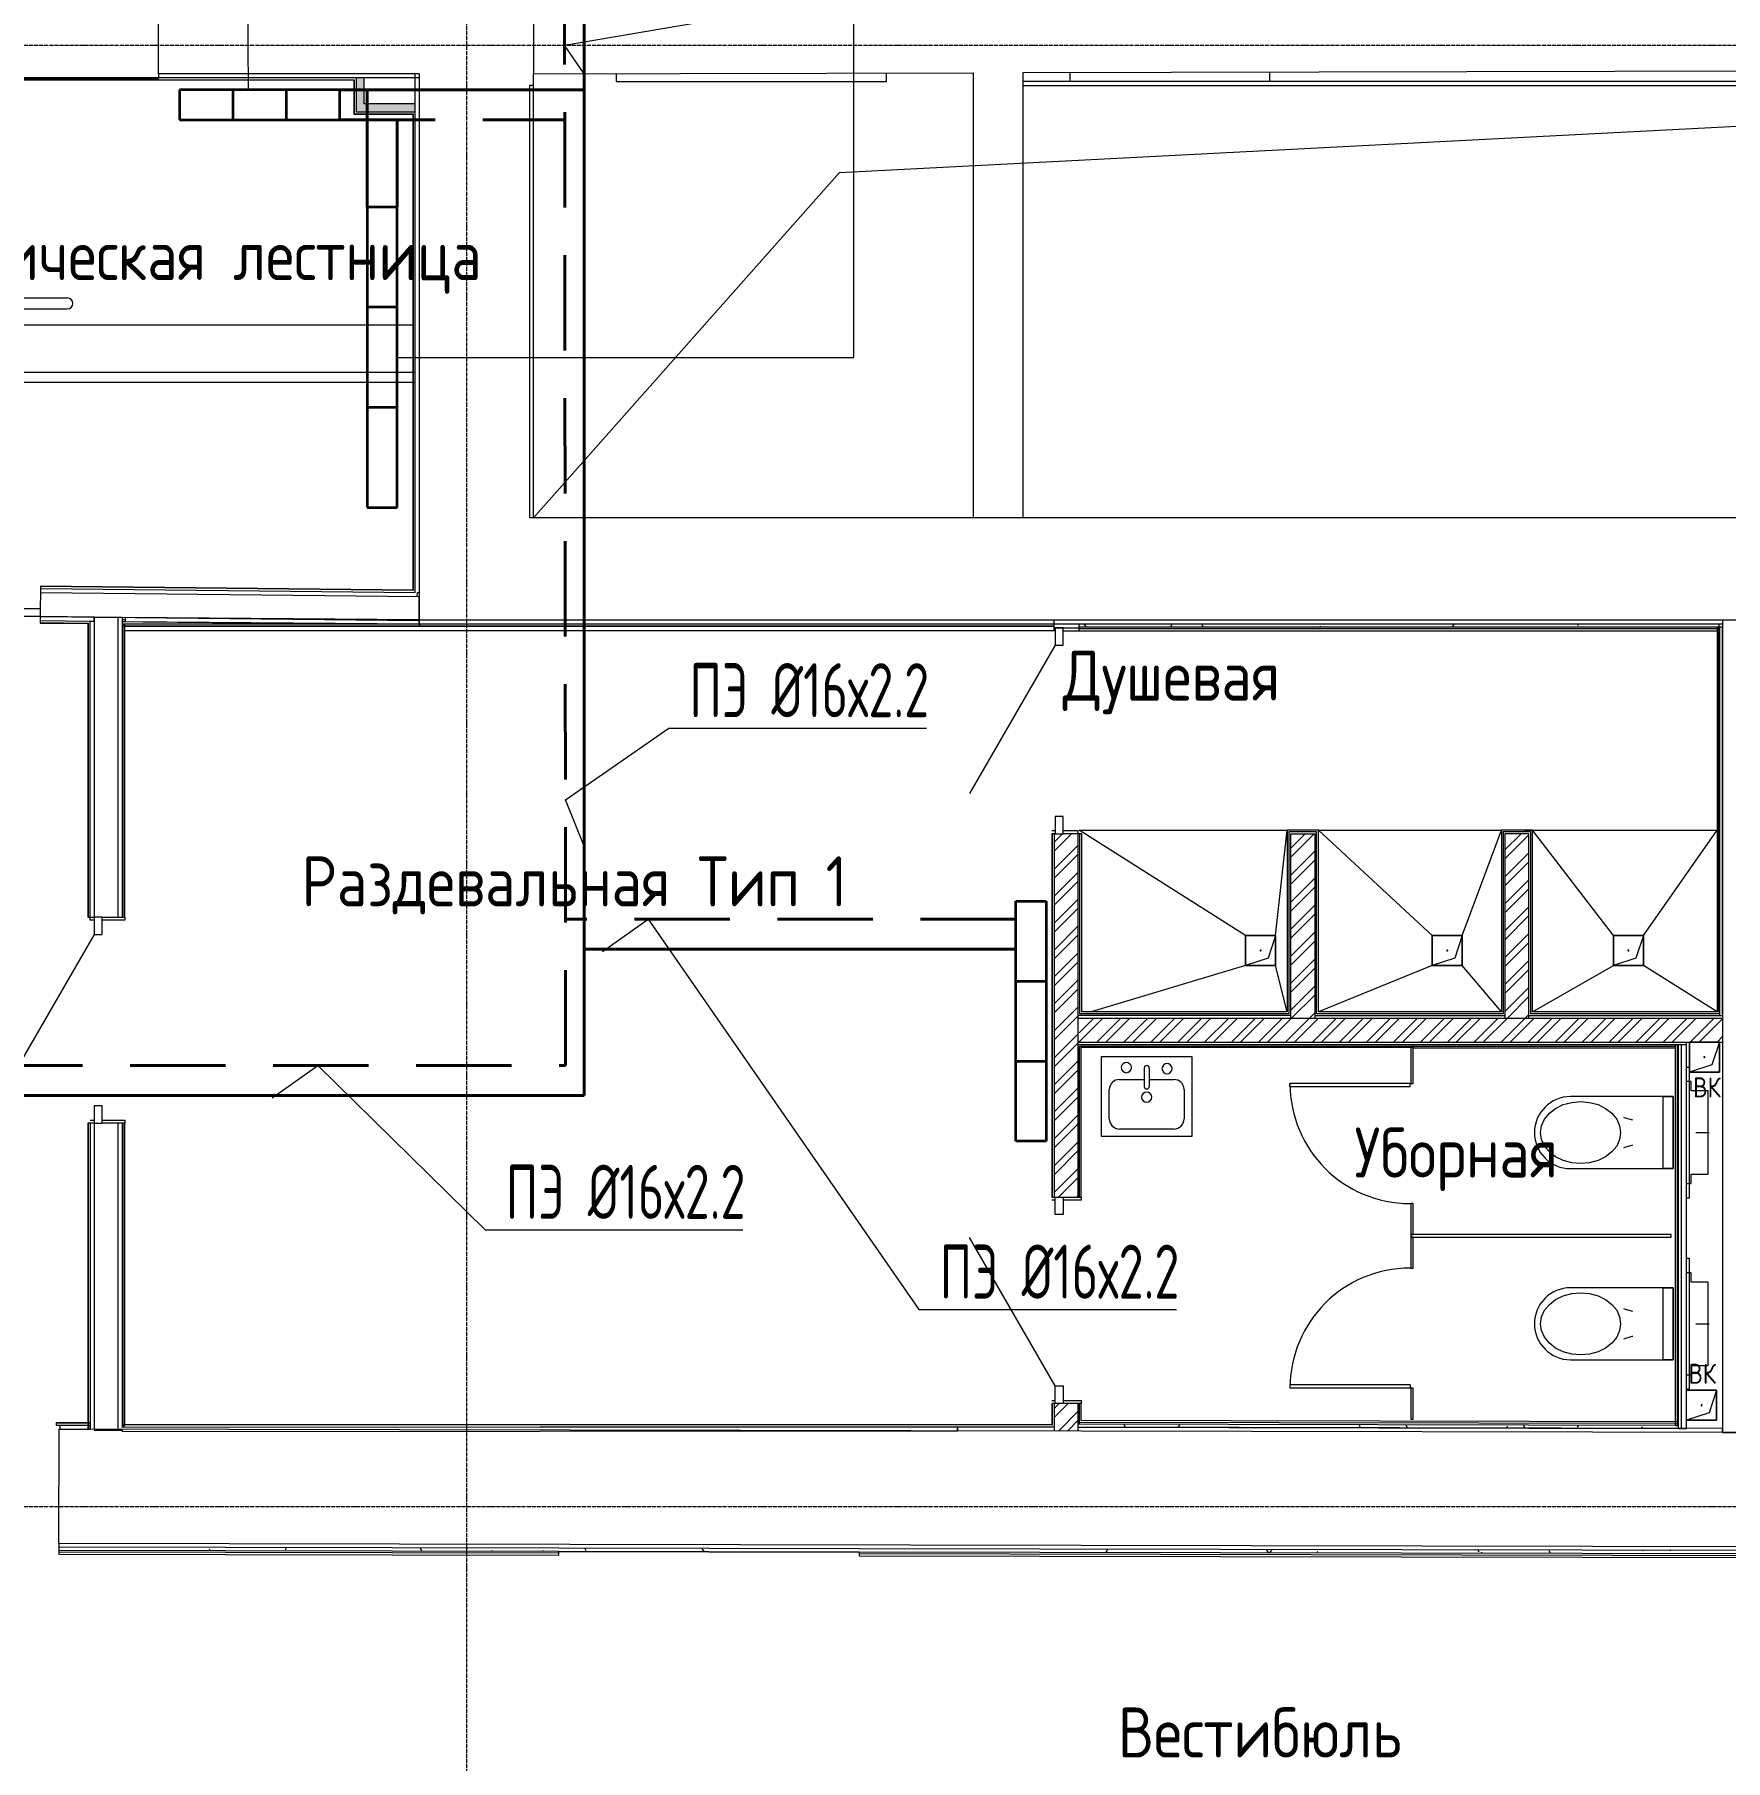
# Model space of a CAD drawing. Header units: millimetres. Extents: x -3929 to 624051, y 52832 to 514950.
# Drawn here: x 188846 to 197293, y 168064 to 176688 of the extents above; entities that cross this region are included whole.
import ezdxf
from ezdxf import colors
from ezdxf.entities.mleader import LeaderData, LeaderLine
from ezdxf.math import Vec2, Vec3

# ---------------------------------------------------------------- set-up
doc = ezdxf.new("R2010")
doc.units = ezdxf.units.MM
doc.linetypes.add('ADSK_Линия сетки', pattern=[25, 20, -2.5, 0, -2.5])
doc.linetypes.add('Hidden', pattern=[7.14375, 4.7625, -2.38125])
for name, color, linetype, lineweight in [('Аннотация', 7, 'Continuous', 18), ('Двери', 7, 'Continuous', 9), ('Двери открывание', 7, 'Continuous', 9), ('Марки помещений', 7, 'Continuous', 20), ('Обобщенные модели', 7, 'Continuous', 18), ('ОВ-О-Оборудование', 32, 'Continuous', 35), ('ОВ-ТЕКСТ', 7, 'Continuous', 25), ('Оси', 253, 'Continuous', 9), ('Перекрытие', 7, 'Continuous', 18), ('Сантехника', 7, 'Continuous', 18), ('Стены внутренние', 7, 'Continuous', 18), ('Стены наружные', 7, 'Continuous', 18), ('Стены несущие', 7, 'Continuous', 30), ('Стены отделка', 7, 'Continuous', 30), ('Стены перегородки', 7, 'Continuous', 30), ('Стены штриховка', 7, 'Continuous', 9)]:
    doc.layers.add(name, color=color, linetype=linetype, lineweight=lineweight)
doc.layers.add('Линии', color=7, linetype='Continuous', lineweight=9, true_color=0x00a600)
doc.layers.add('стояки', color=7, linetype='Continuous')
doc.layers.add('т11.2', color=7, linetype='Continuous', true_color=0x6d366d)
doc.layers.add('т21.2', color=7, linetype='Continuous', true_color=0x004285)
doc.styles.add('GOST Common_2', font='GOST_Common.ttf', dxfattribs={"width": 0.9, "height": 250})
doc.styles.add('GOST Common_5', font='GOST_Common.ttf', dxfattribs={"width": 0.9, "height": 200})
doc.styles.add('СТИЛЬ', font='simplex.shx', dxfattribs={"width": 0.65})

# ---------------------------------------------------------------- blocks, each defined once
blk = doc.blocks.new('*U2949')
at = {"layer": 'ОВ-О-Оборудование', "color": 32, "ltscale": 0.1, "true_color": 0xcd6928}
for p, q in [((750, 75), (-750, 75)), ((-750, 75), (-750, -75)), ((-250, 75), (-250, -75)), ((250, 75), (250, -75)), ((750, -75), (750, 75)), ((-750, -75), (750, -75))]:
    blk.add_line(p, q, dxfattribs=at)
blk = doc.blocks.new('*U2940')
at = {"layer": 'ОВ-О-Оборудование', "color": 32, "ltscale": 0.1, "true_color": 0xcd6928}
for p, q in [((600, 75), (-600, 75)), ((-600, 75), (-600, -75)), ((-200, 75), (-200, -75)), ((200, 75), (200, -75)), ((600, -75), (600, 75)), ((-600, -75), (600, -75))]:
    blk.add_line(p, q, dxfattribs=at)
blk = doc.blocks.new('1 этаж')
at = {"layer": 'Стены внутренние', "lineweight": 5}
for points in [[(381232.2, -233873.6), (381232.2, -233744.1), (381192.2, -233744.1), (381192.2, -233873.6)], [(381484.8, -233913.6), (381487.2, -233913.6), (381487.2, -233873.6), (381192.2, -233873.6), (381192.2, -233913.6), (381477.2, -233913.6)]]:
    blk.add_hatch(color=253, dxfattribs=at).paths.add_polyline_path(points)
at = {"layer": 'Двери', "color": 253, "lineweight": 5}
for p, q in [((379613.4, -236436.3), (379526.4, -236435.4)), ((379526.8, -236395.4), (379613.8, -236396.3)), ((379613.8, -236396.3), (379613.4, -236436.3)), ((384723.5, -236492.1), (384683.5, -236492.1)), ((384683.5, -236492.1), (384683.5, -236579.1)), ((384723.5, -236579.1), (384723.5, -236492.1)), ((384683.5, -236579.1), (384255.5, -237320.5)), ((384683.5, -236579.1), (384723.5, -236579.1)), ((384723.5, -237435.1), (384683.5, -237435.1)), ((384683.5, -237435.1), (384683.5, -237522.1)), ((384723.5, -237522.1), (384723.5, -237435.1)), ((384683.5, -237522.1), (384723.5, -237522.1)), ((379923.5, -237937.1), (379883.5, -237937.1)), ((379883.5, -237937.1), (379883.5, -238024.1)), ((379923.5, -238024.1), (379923.5, -237937.1)), ((379883.5, -238024.1), (379455.5, -238765.5)), ((379883.5, -238024.1), (379923.5, -238024.1)), ((385856.3, -238785.1), (385856.3, -238769.1)), ((386456.3, -238769.1), (385856.3, -238769.1)), ((386456.3, -238785.1), (386456.3, -238769.1)), ((386456.3, -238785.1), (385856.3, -238785.1)), ((379923.5, -238880.1), (379883.5, -238880.1)), ((379883.5, -238880.1), (379883.5, -238967.1)), ((379923.5, -238967.1), (379923.5, -238880.1)), ((379883.5, -238967.1), (379923.5, -238967.1)), ((384683.5, -239424.1), (384683.5, -239337.1)), ((384683.5, -239337.1), (384723.5, -239337.1)), ((384723.5, -239337.1), (384723.5, -239424.1)), ((384723.5, -239424.1), (384683.5, -239424.1)), ((384683.5, -240280.1), (384255.5, -239538.8)), ((384683.5, -240367.1), (384683.5, -240280.1)), ((384683.5, -240280.1), (384723.5, -240280.1)), ((384723.5, -240280.1), (384723.5, -240367.1)), ((385856.3, -240275.1), (385856.3, -240291.1)), ((386456.3, -240275.1), (385856.3, -240275.1)), ((386456.3, -240291.1), (385856.3, -240291.1)), ((386456.3, -240275.1), (386456.3, -240291.1)), ((384723.5, -240367.1), (384683.5, -240367.1))]:
    blk.add_line(p, q, dxfattribs=at)
at = {"layer": 'Двери открывание', "color": 253, "lineweight": 5}
for centre, start, end in [((386456.3, -238769.1), 180, 270), ((386456.3, -240291.1), 90, 180)]:
    blk.add_arc(centre, 600, start, end, dxfattribs=at)
at = {"layer": 'Линии', "color": 253, "lineweight": 5}
for p, q in [((383605.3, -234216.6), (393929.8, -233685.3)), ((382077.2, -235942.1), (383605.3, -234216.6)), ((376434.8, -234844.1), (379748.5, -234844.1)), ((376434.8, -234899.3), (379748.5, -234899.3)), ((376511.7, -235215.7), (381487.2, -235215.7)), ((376511.7, -235265.7), (381487.2, -235265.7))]:
    blk.add_line(p, q, dxfattribs=at)
blk.add_arc((379748.5, -234871.7), 27.6, 270, 90, dxfattribs=at)
at = {"layer": 'Обобщенные модели', "color": 253, "lineweight": 5}
for p, q in [((385634.5, -238179.6), (385634.5, -238029.6)), ((385634.5, -238029.6), (385784.5, -238029.6)), ((385784.5, -238029.6), (385634.5, -238029.6)), ((385634.5, -238029.6), (385634.5, -238179.6)), ((385784.5, -238029.6), (385747, -238142.1)), ((385784.5, -238029.6), (385784.5, -238179.6)), ((385784.5, -238179.6), (385784.5, -238029.6)), ((386567.3, -238179.6), (386567.3, -238029.6)), ((386567.3, -238029.6), (386717.3, -238029.6)), ((386717.3, -238029.6), (386567.3, -238029.6)), ((386567.3, -238029.6), (386567.3, -238179.6)), ((386717.3, -238029.6), (386679.8, -238142.1)), ((386717.3, -238029.6), (386717.3, -238179.6)), ((386717.3, -238179.6), (386717.3, -238029.6)), ((387472.1, -238179.6), (387472.1, -238029.6)), ((387472.1, -238029.6), (387622.1, -238029.6)), ((387622.1, -238029.6), (387472.1, -238029.6)), ((387472.1, -238029.6), (387472.1, -238179.6)), ((387622.1, -238029.6), (387584.6, -238142.1)), ((387622.1, -238029.6), (387622.1, -238179.6)), ((387622.1, -238179.6), (387622.1, -238029.6)), ((385747, -238142.1), (385634.5, -238179.6)), ((386679.8, -238142.1), (386567.3, -238179.6)), ((387584.6, -238142.1), (387472.1, -238179.6)), ((385784.5, -238179.6), (385634.5, -238179.6)), ((385634.5, -238179.6), (385784.5, -238179.6)), ((386717.3, -238179.6), (386567.3, -238179.6)), ((386567.3, -238179.6), (386717.3, -238179.6)), ((387622.1, -238179.6), (387472.1, -238179.6)), ((387472.1, -238179.6), (387622.1, -238179.6)), ((386472.3, -238587.6), (386460.3, -238587.6)), ((386460.3, -238587.6), (386460.3, -238769.1)), ((386472.3, -238769.1), (386472.3, -238587.6)), ((387851.7, -238712.6), (387851.7, -238562.6)), ((387851.7, -238562.6), (388001.7, -238562.6)), ((388001.7, -238562.6), (387851.7, -238562.6)), ((387851.7, -238562.6), (387851.7, -238712.6)), ((388001.7, -238562.6), (387964.2, -238675.1)), ((388001.7, -238562.6), (388001.7, -238712.6)), ((388001.7, -238712.6), (388001.7, -238562.6)), ((387964.2, -238675.1), (387851.7, -238712.6)), ((386460.3, -238769.1), (386472.3, -238769.1)), ((388001.7, -238712.6), (387851.7, -238712.6)), ((387851.7, -238712.6), (388001.7, -238712.6)), ((386460.3, -239369.1), (386460.3, -239524.1)), ((386472.3, -239369.1), (386460.3, -239369.1)), ((386472.3, -239524.1), (386472.3, -239369.1)), ((386460.3, -239524.1), (386472.3, -239524.1)), ((387760.3, -239524.1), (386460.3, -239524.1)), ((386460.3, -239524.1), (386460.3, -239536.1)), ((386460.3, -239536.1), (386460.3, -239691.1)), ((386472.3, -239536.1), (386460.3, -239536.1)), ((386460.3, -239536.1), (387760.3, -239536.1)), ((386472.3, -239691.1), (386472.3, -239536.1)), ((387760.3, -239536.1), (387760.3, -239524.1)), ((386460.3, -239691.1), (386472.3, -239691.1)), ((386460.3, -240291.1), (386460.3, -240446.1)), ((386472.3, -240291.1), (386460.3, -240291.1)), ((386472.3, -240446.1), (386472.3, -240291.1)), ((387837.3, -240301.6), (387987.3, -240301.6)), ((387987.3, -240301.6), (387837.3, -240301.6)), ((387987.3, -240301.6), (387949.8, -240414.1)), ((387987.3, -240301.6), (387987.3, -240451.6)), ((387987.3, -240451.6), (387987.3, -240301.6)), ((387949.8, -240414.1), (387837.3, -240451.6)), ((386460.3, -240446.1), (386472.3, -240446.1)), ((387987.3, -240451.6), (387837.3, -240451.6)), ((387837.3, -240451.6), (387987.3, -240451.6))]:
    blk.add_line(p, q, dxfattribs=at)
for centre, start, end in [((385709.5, -238104.6), 0, 180), ((385709.5, -238104.6), 120, 180), ((385709.5, -238104.6), 180, 0), ((385709.5, -238104.6), 240, 345), ((385709.5, -238104.6), 15, 90), ((386642.3, -238104.6), 0, 180), ((386642.3, -238104.6), 120, 180), ((386642.3, -238104.6), 180, 0), ((386642.3, -238104.6), 240, 345), ((386642.3, -238104.6), 15, 90), ((387547.1, -238104.6), 0, 180), ((387547.1, -238104.6), 120, 180), ((387547.1, -238104.6), 180, 0), ((387547.1, -238104.6), 240, 345), ((387547.1, -238104.6), 15, 90), ((387926.7, -238637.6), 0, 180), ((387926.7, -238637.6), 120, 180), ((387926.7, -238637.6), 180, 0), ((387926.7, -238637.6), 240, 345), ((387926.7, -238637.6), 15, 90), ((387912.3, -240376.6), 0, 180), ((387912.3, -240376.6), 120, 180), ((387912.3, -240376.6), 180, 0), ((387912.3, -240376.6), 240, 345), ((387912.3, -240376.6), 15, 90)]:
    blk.add_arc(centre, 2.5, start, end, dxfattribs=at)
at = {"layer": 'Оси', "color": 253, "linetype": 'ADSK_Линия сетки', "lineweight": 5}
for p, q in [((381744.4, -258178.1), (381744.4, -209603.6)), ((353580.1, -233581.6), (419809.8, -233581.6)), ((353580.1, -240881.6), (419809.8, -240881.6))]:
    blk.add_line(p, q, dxfattribs=at)
at = {"layer": 'Перекрытие', "color": 253, "lineweight": 5}
for p, q in [((382491.1, -233723.1), (382491.1, -233763.1)), ((382491.1, -233763.1), (383841.1, -233763.1)), ((383841.1, -233763.1), (383841.1, -233719.9)), ((384756.1, -233717.7), (384756.1, -233763.1)), ((385756.1, -233763.1), (385756.1, -233715.3)), ((381475.2, -234979.8), (378193.5, -234979.8)), ((380038.4, -236452.1), (380023.5, -236452.1)), ((380023.5, -236460.5), (380038.4, -236460.6)), ((384683.5, -236507.1), (380035.5, -236507.1)), ((380125.3, -236461.5), (381168.7, -236472.1)), ((384723.5, -236507.1), (384807.5, -236507.1)), ((384683.5, -237507.1), (384666.5, -237507.1)), ((384798.5, -237507.1), (384723.5, -237507.1)), ((384798.5, -237522.1), (384798.5, -237507.1)), ((385634.5, -238029.6), (384803.5, -237503.1)), ((384803.5, -237503.1), (385842.3, -237503.1)), ((385784.5, -238029.6), (385842.3, -237503.1)), ((386567.3, -238029.6), (385998.3, -237503.1)), ((385998.3, -237503.1), (386912.3, -237503.1)), ((386717.3, -238029.6), (386912.3, -237503.1)), ((387028.3, -237503.1), (387990.3, -237503.1)), ((387472.1, -238029.6), (387068.3, -237503.1)), ((387622.1, -238029.6), (387990.3, -237503.1)), ((379863.5, -237952.1), (379863.5, -237937.1)), ((379883.5, -237952.1), (379863.5, -237952.1)), ((380035.5, -237952.1), (379923.5, -237952.1)), ((380035.5, -237937.1), (380035.5, -237952.1)), ((385634.5, -238179.6), (384863.4, -238411.6)), ((385842.3, -238411.6), (385784.5, -238179.6)), ((386567.3, -238179.6), (385998.3, -238411.6)), ((386912.4, -238411.6), (386717.3, -238179.6)), ((387068.3, -238411.6), (387472.1, -238179.6)), ((387990.3, -238411.6), (387622.1, -238179.6)), ((379863.5, -238952.1), (379883.5, -238952.1)), ((379923.5, -238952.1), (380035.5, -238952.1)), ((380035.5, -238952.1), (380035.5, -238967.1)), ((384683.5, -239352.1), (384666.5, -239352.1)), ((384813.5, -239352.1), (384723.5, -239352.1)), ((384813.5, -239337.1), (384813.5, -239352.1)), ((384666.5, -240352.1), (384683.5, -240352.1)), ((384723.5, -240352.1), (384813.5, -240352.1)), ((384813.5, -240352.1), (384813.5, -240367.1)), ((380035.5, -240484), (380035.5, -240487.3))]:
    blk.add_line(p, q, dxfattribs=at)
at = {"layer": 'Сантехника', "color": 253, "lineweight": 5}
for p, q in [((384915.6, -239034.5), (384915.6, -238634.5)), ((384915.6, -238634.5), (385365.6, -238634.5)), ((384915.6, -239034.5), (384915.6, -238634.5)), ((384915.6, -238634.5), (385365.6, -238634.5)), ((385127.9, -238691.7), (385127.9, -238783.7)), ((385153.3, -238691.7), (385153.3, -238783.7)), ((385365.6, -238634.5), (385365.6, -239034.5)), ((385365.6, -238634.5), (385365.6, -239034.5)), ((387837.3, -238686.8), (387850.8, -238686.8)), ((387850.8, -238686.8), (387850.8, -239341.8)), ((385004.5, -238748.8), (385127.9, -238748.8)), ((385153.3, -238748.8), (385276.7, -238748.8)), ((387859.8, -238759.3), (387837.3, -238759.3)), ((387859.8, -238806.3), (387859.8, -238759.3)), ((384953.7, -238945.6), (384953.7, -238799.6)), ((385327.5, -238799.6), (385327.5, -238945.6)), ((387221.5, -238874.7), (387263.8, -238863.2)), ((387770.8, -238834.3), (387257.7, -238834.3)), ((387263.8, -238863.2), (387308.3, -238859.3)), ((387308.3, -238859.3), (387352.8, -238863.2)), ((387352.8, -238863.2), (387395.1, -238874.7)), ((387720.8, -239194.3), (387720.8, -238834.3)), ((387720.8, -238834.3), (387770.8, -238834.3)), ((387770.8, -239194.3), (387770.8, -238834.3)), ((387770.8, -238834.3), (387770.8, -239194.3)), ((387944.8, -238806.3), (387859.8, -238806.3)), ((387944.8, -239222.3), (387944.8, -238806.3)), ((387113.3, -238979.8), (387128.1, -238947.1)), ((387128.1, -238947.1), (387152, -238917.7)), ((387152, -238917.7), (387183.6, -238893.2)), ((387183.6, -238893.2), (387221.5, -238874.7)), ((387395.1, -238874.7), (387433, -238893.2)), ((387433, -238893.2), (387464.7, -238917.7)), ((387464.7, -238917.7), (387488.5, -238947.1)), ((387488.5, -238947.1), (387503.3, -238979.8)), ((387533.2, -238942.7), (387524.6, -238939.3)), ((387568.6, -238952.6), (387533.2, -238942.7)), ((387771.8, -238914.3), (387770.8, -238914.3)), ((387770.8, -238934.3), (387771.8, -238934.3)), ((387771.8, -238934.3), (387771.8, -238914.3)), ((387771.8, -238934.3), (387771.8, -238914.3)), ((385365.6, -239034.5), (384915.6, -239034.5)), ((385365.6, -239034.5), (384915.6, -239034.5)), ((385276.7, -238996.4), (385004.5, -238996.4)), ((387108.3, -239014.3), (387113.3, -238979.8)), ((387113.3, -239048.8), (387108.3, -239014.3)), ((387503.3, -238979.8), (387508.3, -239014.3)), ((387508.3, -239014.3), (387503.3, -239048.8)), ((387771.8, -238959.3), (387770.8, -238959.3)), ((387771.8, -239069.3), (387771.8, -238959.3)), ((387771.8, -238961.2), (387771.8, -238959.3)), ((387883.1, -239014.3), (387951.1, -239014.3)), ((387128.1, -239081.6), (387113.3, -239048.8)), ((387152, -239111), (387128.1, -239081.6)), ((387183.6, -239135.5), (387152, -239111)), ((387464.7, -239111), (387433, -239135.5)), ((387488.5, -239081.6), (387464.7, -239111)), ((387503.3, -239048.8), (387488.5, -239081.6)), ((387524.6, -239089.3), (387566, -239076.6)), ((387566, -239076.6), (387568.6, -239076.1)), ((387770.8, -239069.3), (387771.8, -239069.3)), ((387771.8, -239094.3), (387770.8, -239094.3)), ((387770.8, -239114.3), (387771.8, -239114.3)), ((387771.8, -239069.3), (387771.8, -239067.5)), ((387771.8, -239114.3), (387771.8, -239094.3)), ((387771.8, -239114.3), (387771.8, -239094.3)), ((387221.5, -239154), (387183.6, -239135.5)), ((387263.8, -239165.5), (387221.5, -239154)), ((387257.7, -239194.3), (387770.8, -239194.3)), ((387308.3, -239169.3), (387263.8, -239165.5)), ((387352.8, -239165.5), (387308.3, -239169.3)), ((387395.1, -239154), (387352.8, -239165.5)), ((387433, -239135.5), (387395.1, -239154)), ((387770.8, -239194.3), (387720.8, -239194.3)), ((387837.3, -239269.3), (387859.8, -239269.3)), ((387859.8, -239222.3), (387944.8, -239222.3)), ((387859.8, -239269.3), (387859.8, -239222.3)), ((387850.8, -239341.8), (387837.3, -239341.8)), ((387837.3, -239641.8), (387850.8, -239641.8)), ((387850.8, -239641.8), (387850.8, -240296.8)), ((387859.8, -239714.3), (387837.3, -239714.3)), ((387859.8, -239761.3), (387859.8, -239714.3)), ((387770.8, -239789.3), (387257.7, -239789.3)), ((387263.8, -239818.2), (387308.3, -239814.3)), ((387308.3, -239814.3), (387352.8, -239818.2)), ((387720.8, -240149.3), (387720.8, -239789.3)), ((387720.8, -239789.3), (387770.8, -239789.3)), ((387770.8, -240149.3), (387770.8, -239789.3)), ((387770.8, -239789.3), (387770.8, -240149.3)), ((387944.8, -239761.3), (387859.8, -239761.3)), ((387944.8, -240177.3), (387944.8, -239761.3)), ((387113.3, -239934.8), (387128.1, -239902.1)), ((387128.1, -239902.1), (387152, -239872.7)), ((387152, -239872.7), (387183.6, -239848.2)), ((387183.6, -239848.2), (387221.5, -239829.7)), ((387221.5, -239829.7), (387263.8, -239818.2)), ((387352.8, -239818.2), (387395.1, -239829.7)), ((387395.1, -239829.7), (387433, -239848.2)), ((387433, -239848.2), (387464.7, -239872.7)), ((387464.7, -239872.7), (387488.5, -239902.1)), ((387488.5, -239902.1), (387503.3, -239934.8)), ((387533.2, -239897.7), (387524.6, -239894.3)), ((387568.6, -239907.6), (387533.2, -239897.7)), ((387771.8, -239869.3), (387770.8, -239869.3)), ((387770.8, -239889.3), (387771.8, -239889.3)), ((387771.8, -239889.3), (387771.8, -239869.3)), ((387771.8, -239889.3), (387771.8, -239869.3)), ((387108.3, -239969.3), (387113.3, -239934.8)), ((387113.3, -240003.8), (387108.3, -239969.3)), ((387503.3, -239934.8), (387508.3, -239969.3)), ((387508.3, -239969.3), (387503.3, -240003.8)), ((387771.8, -239914.3), (387770.8, -239914.3)), ((387771.8, -240024.3), (387771.8, -239914.3)), ((387771.8, -239916.2), (387771.8, -239914.3)), ((387883.1, -239969.3), (387951.1, -239969.3)), ((387128.1, -240036.6), (387113.3, -240003.8)), ((387152, -240066), (387128.1, -240036.6)), ((387183.6, -240090.5), (387152, -240066)), ((387464.7, -240066), (387433, -240090.5)), ((387488.5, -240036.6), (387464.7, -240066)), ((387503.3, -240003.8), (387488.5, -240036.6)), ((387524.6, -240044.3), (387566, -240031.6)), ((387566, -240031.6), (387568.6, -240031.1)), ((387770.8, -240024.3), (387771.8, -240024.3)), ((387771.8, -240049.3), (387770.8, -240049.3)), ((387770.8, -240069.3), (387771.8, -240069.3)), ((387771.8, -240024.3), (387771.8, -240022.5)), ((387771.8, -240069.3), (387771.8, -240049.3)), ((387771.8, -240069.3), (387771.8, -240049.3)), ((387221.5, -240109), (387183.6, -240090.5)), ((387263.8, -240120.5), (387221.5, -240109)), ((387257.7, -240149.3), (387770.8, -240149.3)), ((387308.3, -240124.3), (387263.8, -240120.5)), ((387352.8, -240120.5), (387308.3, -240124.3)), ((387395.1, -240109), (387352.8, -240120.5)), ((387433, -240090.5), (387395.1, -240109)), ((387770.8, -240149.3), (387720.8, -240149.3)), ((387837.3, -240224.3), (387859.8, -240224.3)), ((387859.8, -240177.3), (387944.8, -240177.3)), ((387859.8, -240224.3), (387859.8, -240177.3)), ((387850.8, -240296.8), (387837.3, -240296.8))]:
    blk.add_line(p, q, dxfattribs=at)
for centre, radius, start, end in [((385039, -238689.6), 25.4, 0, 180), ((385039, -238689.6), 25.4, 180, 0), ((385140.6, -238691.7), 12.7, 0, 180), ((385242.2, -238694.8), 25.4, 0, 180), ((385242.2, -238694.8), 25.4, 180, 0), ((385004.5, -238799.6), 50.8, 90, 180), ((385276.7, -238799.6), 50.8, 0, 90), ((385140.6, -238836.9), 25.4, 0, 180), ((385140.6, -238836.9), 25.4, 180, 0), ((385140.6, -238783.7), 12.7, 180, 0), ((387257.7, -239014.3), 180, 90, 270), ((385004.5, -238945.6), 50.8, 180, 270), ((385276.7, -238945.6), 50.8, 270, 0), ((387257.7, -239969.3), 180, 90, 270)]:
    blk.add_arc(centre, radius, start, end, dxfattribs=at)
at = {"layer": 'Стены внутренние', "color": 253, "lineweight": 5}
blk.add_line((380204.4, -233744.1), (378494.4, -233744.1), dxfattribs=at)
at = {"layer": 'Стены внутренние', "color": 253, "linetype": 'Continuous', "lineweight": 5}
for p, q in [((384837.5, -236487.1), (384828.8, -236472.1)), ((385268.1, -236472.1), (385259.4, -236487.1)), ((385424, -236487.1), (385416.5, -236474)), ((386010.6, -236487.1), (386008.8, -236484)), ((386441.3, -236472.1), (386439.6, -236475.1)), ((386675.9, -236472.1), (386667.2, -236487.1)), ((387298.3, -236482.2), (387292.5, -236472.1)), ((385034.7, -240486.4), (385026.1, -240471.4)), ((385304.2, -240473.6), (385296.5, -240487)), ((385531, -240487.2), (385530.9, -240487.4)), ((386209.3, -240488.8), (386203, -240478)), ((386444.2, -240489.3), (386435.5, -240474.3)), ((386942.5, -240480.9), (386937, -240490.3)), ((387031.5, -240490.5), (387022.8, -240475.5)), ((387297.2, -240476), (387291.3, -240486.3)), ((387618.7, -240491.7), (387614.5, -240484.3)), ((380337.2, -241087.7), (380336.7, -241086.9)), ((380462.9, -241102.1), (380459.2, -241095.9)), ((380843.4, -241087.9), (380836.3, -241100.3)), ((381520, -241104.3), (381511.3, -241089.3)), ((381748.7, -241094), (381746.2, -241089.7)), ((381872.3, -241105), (381870.7, -241102.2)), ((382125.7, -241102.1), (382123.8, -241105.5)), ((382249.6, -241090.8), (382247.7, -241094)), ((382341, -241104), (382333.5, -241090.9)), ((382929.4, -241107.1), (382920.8, -241092.1)), ((382944.8, -241105.8), (382944, -241107.2)), ((384942.7, -241099.8), (384936.1, -241111.2)), ((384944.7, -241096.2), (384942.7, -241099.8)), ((385740.8, -241099.8), (385739.7, -241097.9)), ((385748.4, -241112.9), (385740.8, -241099.8)), ((385763.9, -241099.8), (385756.3, -241112.9)), ((385765, -241097.9), (385763.9, -241099.8)), ((385994.5, -241106.7), (385990.7, -241113.4)), ((386802.2, -241109.3), (386796.8, -241100)), ((386813.6, -241110.4), (386811, -241115)), ((387157.8, -241115.7), (387151, -241103.9)), ((387621.3, -241105.7), (387619, -241101.7)), ((387757, -241102), (387754.8, -241105.9))]:
    blk.add_line(p, q, dxfattribs=at)
at = {"layer": 'Стены наружные', "color": 253, "lineweight": 5}
blk.add_line((378494.4, -233747.1), (380204.4, -233747.1), dxfattribs=at)
at = {"layer": 'Стены несущие', "color": 253, "lineweight": 5}
for p, q in [((382077.2, -231854), (382077.2, -233724.1)), ((380204.4, -233724.1), (380204.4, -233474.1)), ((381507.2, -233724.1), (380204.4, -233724.1)), ((381507.2, -233724.1), (381507.2, -236452.1)), ((382077.2, -233724.3), (384274.4, -233718.9)), ((382077.2, -235942.1), (382077.2, -233724.3)), ((384274.4, -233718.9), (384274.4, -235942.1)), ((384524.4, -233718.3), (389527.3, -233706.1)), ((384524.4, -235942.1), (384524.4, -233718.3)), ((393929.8, -235942.1), (382057.2, -235942.1)), ((381507.2, -236452.1), (394439.8, -236452.1)), ((388017.3, -236489.6), (388002.3, -236489.6)), ((388002.3, -236489.6), (388002.3, -238429.6)), ((388017.3, -238420.6), (388017.3, -236489.6)), ((379705.8, -240495.6), (379704.6, -241065.6)), ((396546, -240529.8), (379705.8, -240495.6)), ((379706, -241065.6), (396544.9, -241099.8))]:
    blk.add_line(p, q, dxfattribs=at)
at = {"layer": 'Стены отделка', "color": 253, "lineweight": 5}
for p, q in [((381180.2, -233756.1), (374471.8, -233756.1)), ((380204.4, -233724.1), (380204.4, -233747.1)), ((381484.8, -233744.1), (380204.4, -233744.1)), ((381180.2, -233756.1), (381180.2, -233923.6)), ((381192.2, -233744.1), (381192.2, -233913.6)), ((381232.2, -233873.6), (381232.2, -233744.1)), ((381484.8, -233724.1), (381484.8, -233744.1)), ((381507.2, -233744.1), (381487.2, -233744.1)), ((381487.2, -236315.4), (381487.2, -233744.1)), ((388242, -233763.1), (384524.4, -233763.1)), ((382057.2, -233783.1), (382057.2, -235942.1)), ((382077.2, -233783.1), (382057.2, -233783.1)), ((384524.4, -233783.1), (388242, -233783.1)), ((381182.2, -233925.6), (381475.2, -233925.6)), ((381192.2, -233913.6), (381487.2, -233913.6)), ((381487.2, -233873.6), (381232.2, -233873.6)), ((381475.2, -233925.6), (381475.2, -236303.3)), ((379615, -236284.3), (379614.6, -236316.3)), ((381475.2, -236303.3), (379615, -236284.3)), ((381497.1, -236335.5), (381497.3, -236315.5)), ((381497.3, -236315.5), (381507.2, -236315.6)), ((379613.4, -236436.3), (379613.1, -236468.3)), ((379883.3, -236459), (379883.6, -236439)), ((380023.5, -236440.8), (380003.5, -236440.8)), ((380023.5, -236440.8), (380023.5, -237937.1)), ((380038.5, -236440.8), (380038.4, -236460.8)), ((381507.2, -236452.1), (380038.5, -236440.8)), ((381507.1, -236472.1), (381507.2, -236452.1)), ((381507.2, -236452.1), (381507.2, -236484.1)), ((379613.1, -236468.3), (379851.5, -236470.7)), ((379851.5, -236470.7), (379851.5, -237937.1)), ((379863.5, -236458.8), (379883.3, -236459)), ((379863.5, -236460.8), (379863.5, -236458.8)), ((379883.5, -236460.8), (379863.5, -236460.8)), ((380035.5, -236478.1), (380023.5, -236478.1)), ((380029.5, -236472.1), (388017.3, -236472.1)), ((380029.5, -236472.1), (380029.5, -236484.1)), ((380029.5, -236484.1), (381507.2, -236484.1)), ((380035.5, -237937.1), (380035.5, -236478.1)), ((380038.4, -236460.8), (381507.1, -236472.1)), ((381508.5, -236472.1), (381508.5, -236484.1)), ((381508.5, -236484.1), (384678.5, -236484.1)), ((384678.5, -236492.1), (384802.5, -236492.1)), ((384802.5, -236472.1), (384802.5, -236507.1)), ((384807.5, -236507.1), (387999.8, -236507.1)), ((388002.3, -236489.6), (387990.3, -236489.6)), ((387990.3, -236489.6), (387990.3, -238411.6)), ((387999.8, -236507.1), (387999.8, -236472.1)), ((384683.5, -237522.1), (384666.5, -237522.1)), ((384666.5, -237522.1), (384666.5, -239337.1)), ((384816.5, -237522.1), (384723.5, -237522.1)), ((385998.3, -237503.1), (385842.3, -237503.1)), ((385842.3, -237503.1), (385842.3, -238411.6)), ((385860.3, -237521.1), (385980.3, -237521.1)), ((385860.3, -238442.6), (385860.3, -237521.1)), ((385980.3, -237521.1), (385980.3, -238442.6)), ((385998.3, -238411.6), (385998.3, -237503.1)), ((387068.3, -237503.1), (386912.3, -237503.1)), ((386912.3, -237503.1), (386912.3, -238411.6)), ((386930.3, -237521.1), (386930.3, -238442.6)), ((387050.3, -237521.1), (386930.3, -237521.1)), ((387050.3, -238442.6), (387050.3, -237521.1)), ((387068.3, -238411.6), (387068.3, -237503.1)), ((379851.5, -237937.1), (379883.5, -237937.1)), ((380003.5, -237937.1), (380035.5, -237937.1)), ((385860.3, -238429.6), (384798.5, -238429.6)), ((385842.3, -238411.6), (384816.5, -238411.6)), ((385980.3, -238429.6), (386930.3, -238429.6)), ((386912.3, -238411.6), (385998.3, -238411.6)), ((387050.3, -238429.6), (388017.3, -238429.6)), ((388002.3, -238411.6), (387068.3, -238411.6)), ((387837.3, -238575.6), (384798.5, -238575.6)), ((384813.5, -239337.1), (384813.5, -238587.6)), ((384813.5, -238587.6), (386472.3, -238587.6)), ((386472.3, -238575.6), (386472.3, -238590.6)), ((386472.3, -238590.6), (387782.3, -238590.6)), ((387782.3, -240477), (387782.3, -238579.6)), ((387797.3, -240492.1), (387797.3, -238579.6)), ((387837.3, -240492.1), (387837.3, -238562.6)), ((379883.5, -238967.1), (379851.5, -238967.1)), ((379851.5, -238967.1), (379851.5, -240495.9)), ((380035.5, -238967.1), (380003.5, -238967.1)), ((380023.5, -238967.1), (380023.5, -240487.4)), ((380035.5, -240478), (380035.5, -238967.1)), ((384666.5, -239337.1), (384683.5, -239337.1)), ((384723.5, -239337.1), (384813.5, -239337.1)), ((384683.5, -240367.1), (384666.5, -240367.1)), ((384666.5, -240367.1), (384666.5, -240473.7)), ((384813.5, -240367.1), (384723.5, -240367.1)), ((384813.5, -240453), (384813.5, -240367.1)), ((379863.5, -240463.9), (379693.5, -240463.5)), ((379693.5, -240463.5), (379693.5, -240475.5)), ((379693.5, -240475.5), (379863.6, -240475.9)), ((379711.7, -240475.6), (379711.6, -240495.6)), ((379711.6, -240495.6), (379863.5, -240495.9)), ((379863.5, -240495.9), (379863.6, -240475.9)), ((380003.5, -240500.8), (380023.5, -240500.8)), ((380023.5, -240478), (380035.5, -240478)), ((384196.3, -240484.7), (380023.5, -240487.4)), ((380023.5, -240500.8), (380023.5, -240507.4)), ((380023.5, -240507.4), (384196.3, -240504.7)), ((384666.5, -240473.7), (380029.5, -240472)), ((380029.5, -240472), (380029.5, -240484)), ((380029.5, -240484), (384672.5, -240485.7)), ((384196.3, -240504.7), (384196.3, -240484.7)), ((384678.5, -240485.7), (384196.3, -240484.7)), ((384196.3, -240484.7), (384196.3, -240504.7)), ((388016.3, -240492.5), (384798.5, -240485.9)), ((384803.4, -240485.9), (387797.5, -240492)), ((387797.5, -240459), (384813.5, -240453)), ((387782.3, -240477), (387797.3, -240477)), ((387797.3, -240492.1), (387837.3, -240492.1)), ((387797.5, -240492), (387797.5, -240459)), ((388016.3, -240512.5), (388016.3, -240492.5)), ((379706, -241065.6), (379705.9, -241085.6)), ((379705.9, -241085.6), (379705.9, -241120.6)), ((382204.5, -241107.7), (383704.5, -241110.7)), ((382204.5, -241125.7), (382204.5, -241107.7)), ((383704.6, -241093.7), (382204.6, -241090.7)), ((383704.5, -241110.7), (383704.5, -241128.7)), ((383704.6, -241093.7), (383704.6, -241093.7)), ((394044.8, -241114.7), (383704.6, -241093.7)), ((379705.9, -241120.6), (382204.5, -241125.7)), ((383704.5, -241128.7), (392544.8, -241146.7))]:
    blk.add_line(p, q, dxfattribs=at)
at = {"layer": 'Стены перегородки', "color": 253, "lineweight": 5}
for p, q in [((379614.6, -236316.3), (379613.8, -236396.3)), ((379614.6, -236316.3), (381507.2, -236335.6)), ((381506, -236455.6), (381507.2, -236335.6)), ((379613.4, -236436.3), (381506, -236455.6)), ((379883.6, -236439), (379613.4, -236436.3)), ((379883.5, -236440.8), (379883.5, -237937.1)), ((380003.5, -236440.8), (379883.5, -236440.8)), ((380003.5, -237937.1), (380003.5, -236440.8)), ((388017.3, -236452.1), (388017.3, -240512.5)), ((379923.5, -237937.1), (380003.5, -237937.1)), ((379883.5, -238967.1), (379883.5, -240500.8)), ((380003.5, -238967.1), (379923.5, -238967.1)), ((380003.5, -240500.8), (380003.5, -238967.1)), ((379883.5, -240500.8), (380003.5, -240500.8)), ((388017.3, -240512.5), (388137.3, -240512.5))]:
    blk.add_line(p, q, dxfattribs=at)
at = {"layer": 'Стены штриховка', "color": 253, "lineweight": 5}
for p, q in [((374469.8, -233754.1), (381182.2, -233754.1)), ((381182.2, -233754.1), (381182.2, -233925.6)), ((382077.2, -233724.1), (382077.2, -233724.3)), ((381180.2, -233923.6), (381477.2, -233923.6)), ((381180.2, -233923.6), (381180.2, -233925.6)), ((381180.2, -233925.6), (381182.2, -233925.6)), ((381477.2, -233923.6), (381477.2, -236305.3)), ((379614.8, -236296.3), (381487.2, -236315.4)), ((381477.2, -236305.3), (379614.9, -236286.3)), ((384678.5, -236507.1), (384678.5, -236452.1)), ((379613.1, -236466.3), (379853.5, -236468.7)), ((379613.2, -236456.3), (379863.5, -236458.8)), ((379853.5, -236468.7), (379853.5, -237937.1)), ((379863.5, -237937.1), (379863.5, -236460.8)), ((380029.5, -236482.1), (381507.2, -236482.1)), ((380033.5, -237937.1), (380033.5, -236478.1)), ((381508.5, -236482.1), (384678.5, -236482.1)), ((384802.5, -236487.1), (387999.8, -236487.1)), ((384802.5, -236496.1), (387999.8, -236496.1)), ((387996.3, -236489.6), (387996.3, -238411.6)), ((384668.5, -237522.1), (384668.5, -239337.1)), ((384678.5, -237522.1), (384678.5, -239337.1)), ((384798.5, -238579.6), (384798.5, -237522.1)), ((384807.5, -238420.6), (384807.5, -237522.1)), ((384816.5, -238411.6), (384816.5, -237522.1)), ((385989.3, -237512.1), (385851.3, -237512.1)), ((385851.3, -237512.1), (385851.3, -238420.6)), ((385989.3, -238420.6), (385989.3, -237512.1)), ((387059.3, -237512.1), (386921.3, -237512.1)), ((386921.3, -237512.1), (386921.3, -238420.6)), ((387059.3, -238420.6), (387059.3, -237512.1)), ((385851.3, -238420.6), (384807.5, -238420.6)), ((386921.3, -238420.6), (385989.3, -238420.6)), ((388002.3, -238420.6), (387059.3, -238420.6)), ((384798.5, -238442.6), (385920.3, -238442.6)), ((385920.3, -238442.6), (386970.3, -238442.6)), ((386970.3, -238442.6), (388017.3, -238442.6)), ((384798.5, -238562.6), (388017.3, -238562.6)), ((384798.5, -239337.1), (384798.5, -238579.6)), ((384804.5, -239337.1), (384804.5, -238581.6)), ((384804.5, -238581.6), (386472.3, -238581.6)), ((386472.3, -238581.6), (387782.3, -238581.6)), ((387791.3, -238579.6), (387791.3, -240477)), ((387810.3, -238579.6), (387810.3, -240492.1)), ((379853.5, -238967.1), (379853.5, -240495.9)), ((379863.5, -238967.1), (379863.5, -240495.9)), ((380033.5, -240478), (380033.5, -238967.1)), ((384668.5, -240367.1), (384668.5, -240475.7)), ((384678.5, -240367.1), (384678.5, -240505.7)), ((384798.5, -240505.9), (384798.5, -240367.1)), ((384804.5, -240471), (384804.5, -240367.1)), ((379863.5, -240465.9), (379693.5, -240465.5)), ((384668.5, -240475.7), (380029.5, -240474)), ((387797.5, -240477), (384798.5, -240470.9)), ((387797.5, -240468), (384804.5, -240462)), ((379705.9, -241085.6), (379705.9, -241085.6)), ((382204.6, -241090.7), (379705.9, -241085.6)), ((379705.9, -241100.6), (382204.5, -241105.7)), ((379705.9, -241109.6), (382204.5, -241114.7)), ((382204.5, -241105.7), (383704.5, -241108.7)), ((382204.5, -241105.7), (382204.5, -241105.7)), ((382204.5, -241107.7), (382204.5, -241105.7)), ((383704.5, -241108.7), (383704.5, -241108.7)), ((383704.5, -241108.7), (392544.8, -241126.7)), ((383704.5, -241108.7), (383704.5, -241110.7)), ((383704.5, -241117.7), (392544.8, -241135.7))]:
    blk.add_line(p, q, dxfattribs=at)
at = {"layer": 'Стены штриховка', "color": 253, "linetype": 'Continuous', "lineweight": 5}
for p, q in [((384678.5, -237563.2), (384719.6, -237522.1)), ((384678.5, -237608.1), (384764.5, -237522.1)), ((385860.3, -237593.7), (385932.9, -237521.1)), ((385860.3, -237638.6), (385977.8, -237521.1)), ((386930.3, -237601.3), (387010.6, -237521.1)), ((386930.3, -237646.3), (387050.3, -237526.3)), ((384678.5, -237697.9), (384798.5, -237577.9)), ((384678.5, -237742.8), (384798.5, -237622.8)), ((385860.3, -237728.4), (385980.3, -237608.4)), ((385860.3, -237773.3), (385980.3, -237653.3)), ((386930.3, -237736.1), (387050.3, -237616.1)), ((386930.3, -237781), (387050.3, -237661)), ((384678.5, -237832.6), (384798.5, -237712.6)), ((385860.3, -237863.1), (385980.3, -237743.1)), ((384678.5, -237877.5), (384798.5, -237757.5)), ((385860.3, -237908), (385980.3, -237788)), ((386930.3, -237870.8), (387050.3, -237750.8)), ((386930.3, -237915.7), (387050.3, -237795.7)), ((384678.5, -237967.3), (384798.5, -237847.3)), ((384678.5, -238012.2), (384798.5, -237892.2)), ((385860.3, -237997.8), (385980.3, -237877.8)), ((386930.3, -238005.5), (387050.3, -237885.5)), ((384678.5, -238102), (384798.5, -237982)), ((385860.3, -238042.7), (385980.3, -237922.7)), ((386930.3, -238050.4), (387050.3, -237930.4)), ((384678.5, -238146.9), (384798.5, -238026.9)), ((385860.3, -238132.5), (385980.3, -238012.5)), ((385860.3, -238177.4), (385980.3, -238057.4)), ((386930.3, -238140.2), (387050.3, -238020.2)), ((386930.3, -238185.1), (387050.3, -238065.1)), ((384678.5, -238236.7), (384798.5, -238116.7)), ((384678.5, -238281.6), (384798.5, -238161.6)), ((385860.3, -238267.2), (385980.3, -238147.2)), ((386930.3, -238274.9), (387050.3, -238154.9)), ((384678.5, -238371.4), (384798.5, -238251.4)), ((385860.3, -238312.1), (385980.3, -238192.1)), ((386930.3, -238319.8), (387050.3, -238199.8)), ((384678.5, -238416.3), (384798.5, -238296.3)), ((385860.3, -238401.9), (385980.3, -238281.9)), ((385864.5, -238442.6), (385980.3, -238326.8)), ((386930.3, -238409.6), (387050.3, -238289.6)), ((386942.2, -238442.6), (387050.3, -238334.5)), ((384678.5, -238506.1), (384798.5, -238386.1)), ((384678.5, -238551), (384798.5, -238431)), ((385954.3, -238442.6), (385980.3, -238416.6)), ((387032, -238442.6), (387050.3, -238424.3)), ((384678.5, -238640.8), (384798.5, -238520.8)), ((384803.5, -238515.8), (384876.7, -238442.6)), ((384803.5, -238560.7), (384921.6, -238442.6)), ((384891.4, -238562.6), (385011.4, -238442.6)), ((384936.3, -238562.6), (385056.3, -238442.6)), ((385026.1, -238562.6), (385146.1, -238442.6)), ((385071, -238562.6), (385191, -238442.6)), ((385160.8, -238562.6), (385280.8, -238442.6)), ((385205.7, -238562.6), (385325.7, -238442.6)), ((385295.5, -238562.6), (385415.5, -238442.6)), ((385340.4, -238562.6), (385460.4, -238442.6)), ((385430.2, -238562.6), (385550.2, -238442.6)), ((385475.1, -238562.6), (385595.1, -238442.6)), ((385564.9, -238562.6), (385684.9, -238442.6)), ((385609.8, -238562.6), (385729.8, -238442.6)), ((385699.6, -238562.6), (385819.6, -238442.6)), ((385744.5, -238562.6), (385864.5, -238442.6)), ((385834.3, -238562.6), (385954.3, -238442.6)), ((385879.2, -238562.6), (385999.2, -238442.6)), ((385969, -238562.6), (386089, -238442.6)), ((386013.9, -238562.6), (386133.9, -238442.6)), ((386103.7, -238562.6), (386223.7, -238442.6)), ((386148.6, -238562.6), (386268.6, -238442.6)), ((386238.4, -238562.6), (386358.4, -238442.6)), ((386283.3, -238562.6), (386403.3, -238442.6)), ((386373.1, -238562.6), (386493.1, -238442.6)), ((386418, -238562.6), (386538, -238442.6)), ((386507.8, -238562.6), (386627.8, -238442.6)), ((386552.7, -238562.6), (386672.7, -238442.6)), ((386642.5, -238562.6), (386762.5, -238442.6)), ((386687.4, -238562.6), (386807.4, -238442.6)), ((386777.2, -238562.6), (386897.2, -238442.6)), ((386822.2, -238562.6), (386942.2, -238442.6)), ((386912, -238562.6), (387032, -238442.6)), ((386956.9, -238562.6), (387076.9, -238442.6)), ((387046.7, -238562.6), (387166.7, -238442.6)), ((387091.6, -238562.6), (387211.6, -238442.6)), ((387181.4, -238562.6), (387301.4, -238442.6)), ((387226.3, -238562.6), (387346.3, -238442.6)), ((387316.1, -238562.6), (387436.1, -238442.6)), ((387361, -238562.6), (387481, -238442.6)), ((387450.8, -238562.6), (387570.8, -238442.6)), ((387495.7, -238562.6), (387615.7, -238442.6)), ((387585.5, -238562.6), (387705.5, -238442.6)), ((387630.4, -238562.6), (387750.4, -238442.6)), ((387720.2, -238562.6), (387840.2, -238442.6)), ((387765.1, -238562.6), (387885.1, -238442.6)), ((387854.9, -238562.6), (387974.9, -238442.6)), ((387899.8, -238562.6), (388017.3, -238445.1)), ((384678.5, -238685.7), (384798.5, -238565.7)), ((387989.6, -238562.6), (388017.3, -238534.9)), ((384678.5, -238775.5), (384798.5, -238655.5)), ((384678.5, -238820.4), (384798.5, -238700.4)), ((384678.5, -238910.2), (384798.5, -238790.2)), ((384678.5, -238955.1), (384798.5, -238835.1)), ((384678.5, -239044.9), (384798.5, -238924.9)), ((384678.5, -239089.8), (384798.5, -238969.8)), ((384678.5, -239179.6), (384798.5, -239059.6)), ((384678.5, -239224.5), (384798.5, -239104.5)), ((384678.5, -239314.3), (384798.5, -239194.3)), ((384700.6, -239337.1), (384798.5, -239239.2)), ((384790.4, -239337.1), (384798.5, -239329)), ((384678.5, -240392), (384703.3, -240367.1)), ((384678.5, -240436.9), (384748.2, -240367.1)), ((384699.5, -240505.7), (384798.5, -240406.7)), ((384744.3, -240505.8), (384798.5, -240451.6))]:
    blk.add_line(p, q, dxfattribs=at)
at = {"layer": 'Аннотация', "color": 253, "lineweight": 5, "style": 'GOST Common_5', "width": 0.9}
for p in [(387870.3, -238838.3), (387846.7, -240269.2)]:
    blk.add_text('ВК', height=100, dxfattribs=at).set_placement(p)
at = {"layer": 'Марки помещений', "color": 253, "lineweight": 5, "style": 'GOST Common_2', "width": 0.9}
for s, p in [('Технологическая лестница', (378257.5, -234755)), ('Душевая', (384721.4, -236856.2)), ('Раздевальная Тип ', (380919.1, -237884.1)), ('1', (383536.9, -237884.1)), ('Уборная', (386178.1, -239239)), ('Вестибюль', (384996.7, -242136.4))]:
    blk.add_text(s, height=250, dxfattribs=at).set_placement(p)
blk = doc.blocks.new('*U2941')
at = {"layer": 'ОВ-О-Оборудование', "color": 32, "ltscale": 0.1, "true_color": 0xcd6928}
for p, q in [((400, 75), (-400, 75)), ((-400, 75), (-400, -75)), ((-133.3, 75), (-133.3, -75)), ((133.3, 75), (133.3, -75)), ((400, -75), (400, 75)), ((-400, -75), (400, -75))]:
    blk.add_line(p, q, dxfattribs=at)

msp = doc.modelspace()

# ---------------------------------------------------------------- linework, layer by layer
at = {"layer": 'стояки', "color": 7, "lineweight": 15}
for points in [[(192145.89, 178252.021), (189899.211, 178252.021), (189913.911, 176411.493)], [(190657.833, 175074.572), (192939.548, 175074.572), (192939.548, 177441.479)]]:
    msp.add_lwpolyline(points, dxfattribs=at)
at = {"layer": 'т11.2', "lineweight": 40}
for p, q in [((191592.165, 171386.881), (191592.165, 196910.654)), ((190370.813, 176411.493), (191592.165, 176411.493)), ((190507.833, 175824.572), (190507.833, 176411.493)), ((193748.771, 172118.367), (191592.165, 172118.367)), ((187272.913, 171386.881), (191592.165, 171386.881))]:
    msp.add_line(p, q, dxfattribs=at)
at = {"layer": 'т21.2', "linetype": 'Hidden', "lineweight": 40, "ltscale": 100}
for p, q in [((191499.172, 171536.881), (191473.757, 196760.654)), ((190370.813, 176261.493), (191494.412, 176261.493)), ((190657.833, 175824.572), (190657.833, 176261.493)), ((193748.771, 172268.367), (191498.666, 172268.367)), ((187179.92, 171536.881), (191499.172, 171536.881))]:
    msp.add_line(p, q, dxfattribs=at)

# ---------------------------------------------------------------- block references
at = {"layer": 'ОВ-О-Оборудование', "ltscale": 10}
for name, p, rotation in [('*U2941', (189970.813, 176336.493), 180), ('*U2949', (190582.833, 175074.572), 270)]:
    msp.add_blockref(name, p, dxfattribs=dict(at, rotation=rotation))
at = {"layer": 'ОВ-О-Оборудование', "ltscale": 10, "xscale": -1, "rotation": 89.99999294243818}
msp.add_blockref('*U2940', (193823.771, 171757.648), dxfattribs=at)
at = {"layer": 'стояки', "color": 5, "lineweight": 40}
msp.add_blockref('1 этаж', (-190738.98, 410215.433), dxfattribs=at)

# ---------------------------------------------------------------- leaders
at = {"layer": 'ОВ-ТЕКСТ', "color": 7}
ml = msp.add_multileader_mtext('Standard', dxfattribs=at)
ml.set_content('\\A1;%%C15х2.8', color=7, style='СТИЛЬ')
ml.set_leader_properties(color=7, lineweight=18)
ml.build(insert=Vec2(0, 0))
ml.multileader.update_dxf_attribs({"text_left_attachment_type": 6, "text_right_attachment_type": 6, "dogleg_length": 0.36, "arrow_head_size": 0.126})
ctx = ml.context
ctx.base_point, ctx.char_height, ctx.arrow_head_size, ctx.landing_gap_size, ctx.plane_origin = Vec3(193297.595, 176942.185), 270, 0.126, 0.063, Vec3(195260.31, 176498.337)
ctx.left_attachment, ctx.right_attachment, ctx.text_align_type = 6, 6, 1
notes = []
notes.append((ctx, [(0, (1, 1, 0), (193297.343, 176942.185), (1, 0), 0.252, [(0, [(191592.165, 176491.793), (191494.036, 176633.834)], 0, [])])]))
ctx.mtext.insert, ctx.mtext.width, ctx.mtext.alignment, ctx.mtext.flow_direction = Vec3(193765.658, 177266.185), 1404.14984, 2, 5
ml = msp.add_multileader_mtext('Standard', dxfattribs=at)
ml.set_content('\\A1;ПЭ %%C16х2.2', color=7, style='СТИЛЬ')
ml.set_leader_properties(color=7, lineweight=18)
ml.build(insert=Vec2(0, 0))
ml.multileader.update_dxf_attribs({"text_left_attachment_type": 6, "text_right_attachment_type": 6, "dogleg_length": 0.36, "arrow_head_size": 0.126})
ctx = ml.context
ctx.base_point, ctx.char_height, ctx.arrow_head_size, ctx.landing_gap_size, ctx.plane_origin = Vec3(192014.297, 173222.511), 270, 0.126, 0.063, Vec3(196701.246, 173249.094)
ctx.left_attachment, ctx.right_attachment, ctx.text_align_type = 6, 6, 1
notes.append((ctx, [(0, (1, 1, 0), (192014.045, 173222.511), (1, 0), 0.252, [(1, [(191592.165, 172632.222), (191497.835, 172863.913)], 0, [])])]))
ctx.mtext.insert, ctx.mtext.width, ctx.mtext.alignment, ctx.mtext.flow_direction = Vec3(192716.36, 173546.511), 1912.62067, 2, 5
ml = msp.add_multileader_mtext('Standard', dxfattribs=at)
ml.set_content('\\A1;ПЭ %%C16х2.2', color=7, style='СТИЛЬ')
ml.set_leader_properties(color=7, lineweight=18)
ml.build(insert=Vec2(0, 0))
ml.multileader.update_dxf_attribs({"text_left_attachment_type": 6, "text_right_attachment_type": 6, "dogleg_length": 0.36, "arrow_head_size": 0.126})
ctx = ml.context
ctx.base_point, ctx.char_height, ctx.arrow_head_size, ctx.landing_gap_size, ctx.plane_origin = Vec3(193264.13, 170317.355), 270, 0.126, 0.063, Vec3(197433.345, 171474.227)
ctx.left_attachment, ctx.right_attachment, ctx.text_align_type = 6, 6, 1
notes.append((ctx, [(0, (1, 1, 0), (193263.878, 170317.355), (1, 0), 0.252, [(1, [(191683.092, 172105.726), (191910.605, 172268.367)], 0, [])])]))
ctx.mtext.insert, ctx.mtext.width, ctx.mtext.alignment, ctx.mtext.flow_direction = Vec3(193966.193, 170641.355), 1912.62067, 2, 5
ml = msp.add_multileader_mtext('Standard', dxfattribs=at)
ml.set_content('\\A1;ПЭ %%C16х2.2', color=7, style='СТИЛЬ')
ml.set_leader_properties(color=7, lineweight=18)
ml.build(insert=Vec2(0, 0))
ml.multileader.update_dxf_attribs({"text_left_attachment_type": 6, "text_right_attachment_type": 6, "dogleg_length": 0.36, "arrow_head_size": 0.126})
ctx = ml.context
ctx.base_point, ctx.char_height, ctx.arrow_head_size, ctx.landing_gap_size, ctx.plane_origin = Vec3(191096.712, 170716.159), 270, 0.126, 0.063, Vec3(195783.661, 170742.741)
ctx.left_attachment, ctx.right_attachment, ctx.text_align_type = 6, 6, 1
notes.append((ctx, [(0, (1, 1, 0), (191096.46, 170716.159), (1, 0), 0.252, [(1, [(190033.409, 171374.24), (190260.922, 171536.881)], 0, [])])]))
ctx.mtext.insert, ctx.mtext.width, ctx.mtext.alignment, ctx.mtext.flow_direction = Vec3(191798.775, 171040.159), 1912.62067, 2, 5
for ctx, leaders in notes:
    for number, flags, end, landing, length, lines in leaders:
        leader = LeaderData()
        leader.index, (leader.has_last_leader_line, leader.has_dogleg_vector, leader.attachment_direction) = number, flags
        leader.last_leader_point, leader.dogleg_vector, leader.dogleg_length = Vec3(end), Vec3(landing), length
        for number, points, colour, breaks in lines:
            line = LeaderLine()
            line.index, line.vertices, line.color, line.breaks = number, Vec3.list(points), colors.encode_raw_color(colour), breaks
            leader.lines.append(line)
        ctx.leaders.append(leader)

doc.saveas('drawing.dxf')
